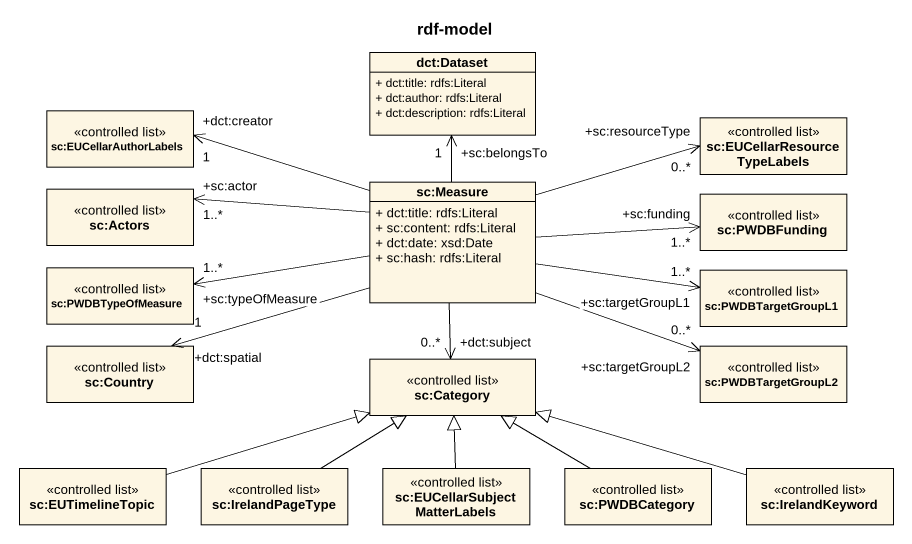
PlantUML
@startuml
title rdf-model
hide circle
hide empty members
skinparam classAttributeIconSize 0
class "dct:Dataset" as dct_Dataset {
  + dct:title: rdfs:Literal
  + dct:author: rdfs:Literal
  + dct:description: rdfs:Literal
}
class "sc:EUCellarAuthorLabels" as sc_EUCellarAuthorLabels <<controlled list>>
class "sc:EUCellarResourceTypeLabels" as sc_EUCellarResourceTypeLabel <<controlled list>>
class "sc:Measure" as sc_Measure {
  + dct:title: rdfs:Literal
  + sc:content: rdfs:Literal
  + dct:date: xsd:Date
  + sc:hash: rdfs:Literal
}
class "sc:Actors" as sc_Actors <<controlled list>>
class "sc:PWDBFunding" as sc_PWDBFunding <<controlled list>>
class "sc:PWDBTypeOfMeasure" as sc_PWDBTypeOfMeasure <<controlled list>>
class "sc:PWDBTargetGroupL1" as sc_PWDBTargetGroupL1 <<controlled list>>
class "sc:Country" as sc_Country <<controlled list>>
class "sc:PWDBTargetGroupL2" as sc_PWDBTargetGroupL2 <<controlled list>>
class "sc:Category" as sc_Category <<controlled list>>
class "sc:EUTimelineTopic" as sc_EUTimelineTopic <<controlled list>>
class "sc:IrelandPageType" as sc_IrelandPageType <<controlled list>>
class "sc:EUCellarSubjectMatterLabels" as sc_EUCellarSubjectMatterLabe <<controlled list>>
class "sc:PWDBCategory" as sc_PWDBCategory <<controlled list>>
class "sc:IrelandKeyword" as sc_IrelandKeyword <<controlled list>>
sc_Measure -up-> "+sc:belongsTo\n1" dct_Dataset
sc_Measure -left-> "+dct:creator\n1" sc_EUCellarAuthorLabels
sc_Measure -right-> "+sc:resourceType\n0..*" sc_EUCellarResourceTypeLabel
sc_Measure -left-> "+sc:actor\n1..*" sc_Actors
sc_Measure -right-> "+sc:funding\n1..*" sc_PWDBFunding
sc_Measure -left-> "+sc:typeOfMeasure\n1..*" sc_PWDBTypeOfMeasure
sc_Measure -right-> "+sc:targetGroupL1\n1..*" sc_PWDBTargetGroupL1
sc_Measure -left-> "+dct:spatial\n1" sc_Country
sc_Measure -right-> "+sc:targetGroupL2\n0..*" sc_PWDBTargetGroupL2
sc_Measure --> "+dct:subject\n0..*" sc_Category
sc_EUTimelineTopic -right-|> sc_Category
sc_IrelandPageType -up-|> sc_Category
sc_EUCellarSubjectMatterLabe -up-|> sc_Category
sc_PWDBCategory -left-|> sc_Category
sc_IrelandKeyword -left-|> sc_Category
@enduml
